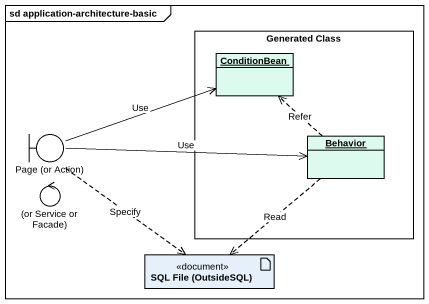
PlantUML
@startuml
mainframe sd application-architecture-basic
allowmixing
hide circle
hide empty members
rectangle "Generated Class" as Generated_Class {
  object ConditionBean #DCFAEE
  object Behavior #DCFAEE
}
boundary "Page (or Action)" as Page_or_Action
control "(or Service or Facade)" as or_Service_or_Facade
artifact "SQL File (OutsideSQL)" as SQL_File_OutsideSQL <<document>>
Page_or_Action -right-> ConditionBean : Use
Page_or_Action -right-> Behavior : Use
Page_or_Action ..> SQL_File_OutsideSQL : Specify
Behavior .up.> ConditionBean : Refer
Behavior ..> SQL_File_OutsideSQL : Read
@enduml
